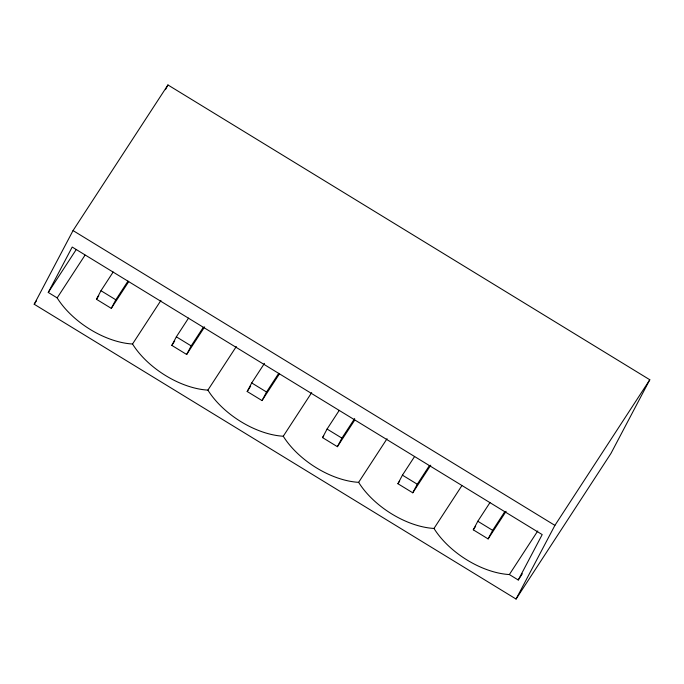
<?xml version="1.0" encoding="UTF-8"?>
<svg xmlns="http://www.w3.org/2000/svg" width="684" height="684" viewBox="0 0 684 684"><rect width="100%" height="100%" fill="white"/><g stroke="black" fill="none" stroke-linecap="round" stroke-linejoin="round"><path stroke-width="1.03" d="M34.2 304.243L73.043 230.576L167.939 84.953L649.8 379.757L610.957 453.424L516.061 599.047L34.2 304.243L36.526 300.669M48.265 292.453L72.205 247.052L542.198 534.597L518.258 579.998L509.358 574.551A64.86 35.97 33.1 0 1 433.989 528.45A64.86 35.97 33.1 0 1 358.63 482.34A64.86 35.97 33.1 0 1 283.262 436.23A64.86 35.97 33.1 0 1 207.893 390.119A64.86 35.97 33.1 0 1 132.534 344.009A64.86 35.97 33.1 0 1 57.165 297.899L48.265 292.453L76.104 249.737M165.451 89.672L167.939 84.953M128.695 281.663L111.295 308.364L96.461 299.284L100.975 290.717L113.159 272.027M111.295 308.364L115.818 299.797L127.993 281.107M204.644 326.884L186.664 354.474L171.829 345.394L176.344 336.827L188.519 318.137M186.664 354.474L191.178 345.907L203.362 327.217M279.423 373.883L262.032 400.576L247.189 391.504L251.712 382.937L264.469 363.358M262.032 400.576L266.546 392.017L278.721 373.327M354.791 419.993L337.392 446.686L322.557 437.615L327.072 429.048L339.255 410.357M337.392 446.686L341.914 438.119L354.671 418.54M430.74 465.206L412.76 492.796L397.926 483.725L402.44 475.158L414.615 456.467M412.76 492.796L417.274 484.229L429.458 465.539M506.1 511.316L488.128 538.906L473.285 529.826L477.808 521.259L489.983 502.578M488.128 538.906L492.642 530.339L504.818 511.649M516.061 599.047L554.904 525.38L649.8 379.757M57.165 297.899L85.004 255.183M96.461 299.284L98.787 295.727M132.534 344.009L160.945 300.404M171.829 345.394L174.728 340.948M207.893 390.119L236.313 346.514M247.189 391.504L250.669 386.161M283.262 436.23L311.673 392.625M322.557 437.615L323.72 435.836M358.63 482.34L387.041 438.726M397.926 483.725L399.661 481.049M433.989 528.45L461.828 485.726M473.285 529.826L475.611 526.27M509.358 574.551L537.769 530.946M518.258 579.998L522.319 573.773M73.043 230.576L554.904 525.38M100.975 290.717L115.818 299.797M176.344 336.827L191.178 345.907M251.712 382.937L266.546 392.017M327.072 429.048L341.914 438.119M402.44 475.158L417.274 484.229M477.808 521.259L492.642 530.339"/></g></svg>
